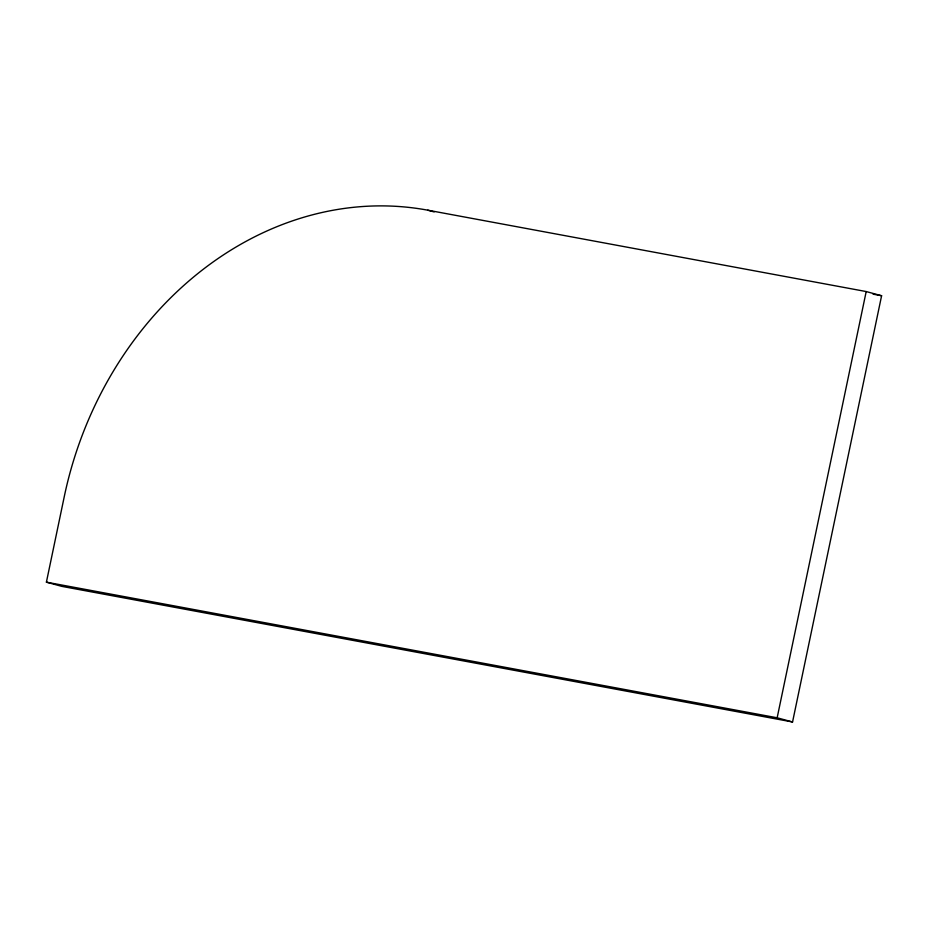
<?xml version="1.0" encoding="UTF-8"?>
<svg xmlns="http://www.w3.org/2000/svg" width="928" height="928" viewBox="0 0 928 928"><rect width="100%" height="100%" fill="white"/><g stroke="black" fill="none" stroke-linecap="round" stroke-linejoin="round"><path stroke-width="1.39" d="M46.4 582.169L64.206 496.921A348.58 297.018 -74.8 0 1 427.75 210.18L866.195 291.554L881.6 295.742L792.558 721.984L61.805 586.368L46.4 582.169L777.154 717.785L792.558 721.984M777.154 717.785L866.195 291.554M873.062 294.164L881.6 295.742M427.75 210.18L434.165 211.932"/></g></svg>
